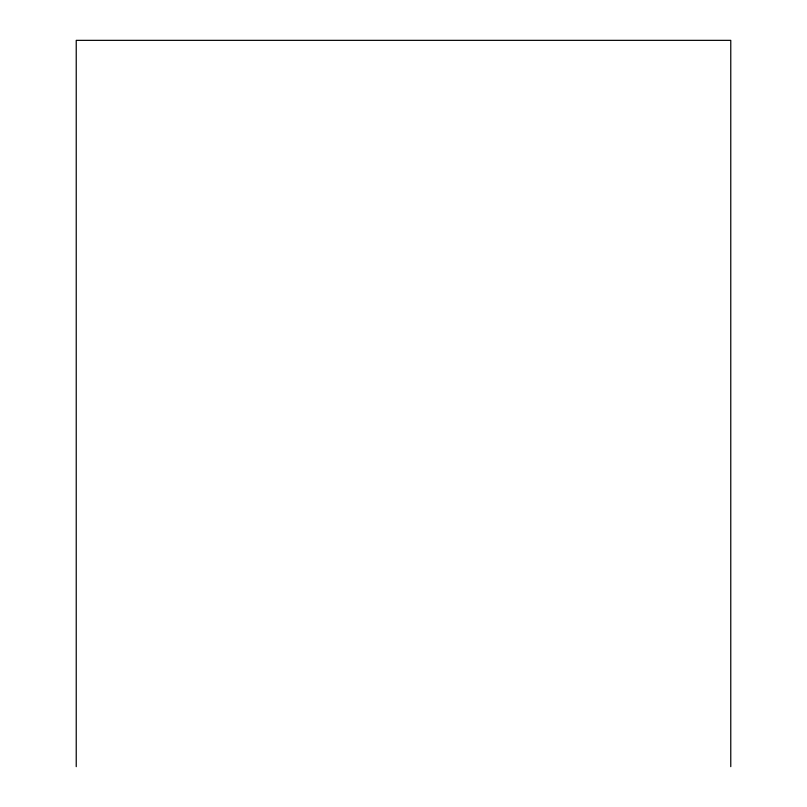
<?xml version="1.0" encoding="UTF-8"?>
<svg xmlns="http://www.w3.org/2000/svg" width="807" height="807" viewBox="0 0 807 807"><rect width="100%" height="100%" fill="white"/><g stroke="black" fill="none" stroke-linecap="round" stroke-linejoin="round"><path stroke-width="1.21" d="M730.769 766.65L730.769 40.35L76.231 40.35L76.231 766.65"/></g></svg>
